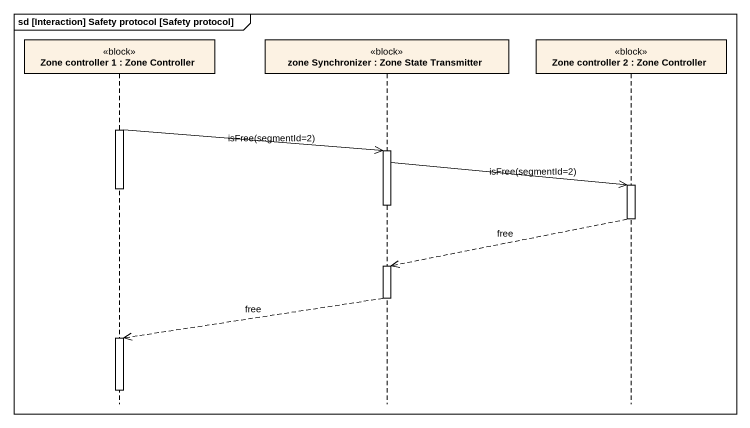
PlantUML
@startuml
mainframe sd [Interaction] Safety protocol [Safety protocol]
hide footbox
participant "Zone controller 1 : Zone Controller" as Zone_controller_1 <<block>>
participant "zone Synchronizer : Zone State Transmitter" as zone_Synchronizer <<block>>
participant "Zone controller 2 : Zone Controller" as Zone_controller_2 <<block>>

activate Zone_controller_1
Zone_controller_1 ->> zone_Synchronizer : isFree(segmentId=2)
activate zone_Synchronizer
zone_Synchronizer ->> Zone_controller_2 : isFree(segmentId=2)
activate Zone_controller_2
deactivate Zone_controller_1
deactivate zone_Synchronizer
Zone_controller_2 -->> zone_Synchronizer : free
deactivate Zone_controller_2
activate zone_Synchronizer
zone_Synchronizer -->> Zone_controller_1 : free
deactivate zone_Synchronizer
activate Zone_controller_1
deactivate Zone_controller_1
@enduml
